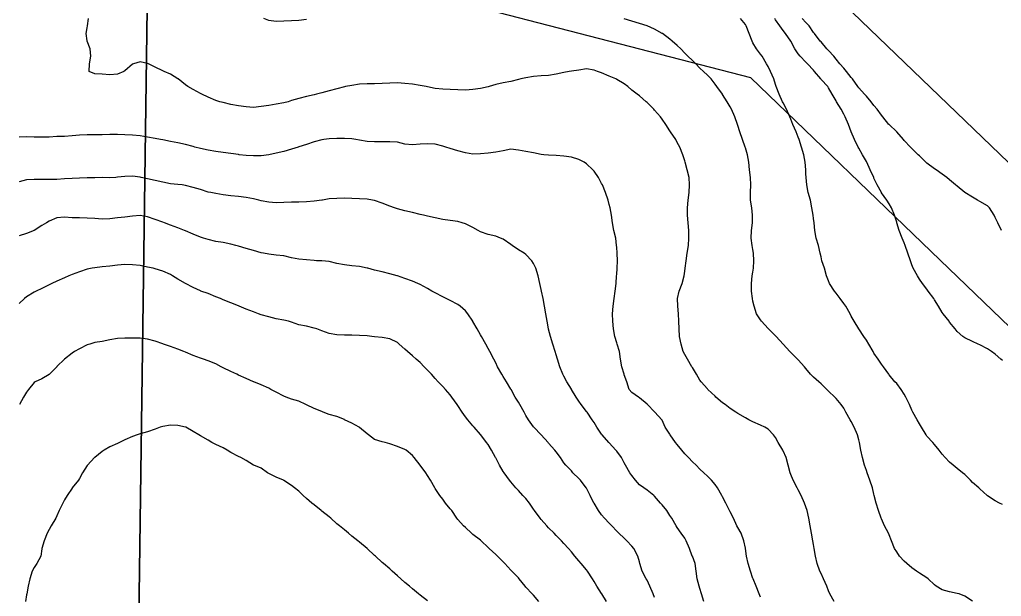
# Model space of a CAD drawing. Extents: x -280806 to 176394, y -263086 to 194114.
# Drawn here: x -106270 to 23831, y 41387 to 117751 of the extents above; entities that cross this region are included whole.
import ezdxf

# ---------------------------------------------------------------- set-up
doc = ezdxf.new("R2010")
doc.units = 0

msp = doc.modelspace()

# ---------------------------------------------------------------- linework, layer by layer
at = {"layer": 'CONTOURS'}
for points in [[(1669.9992, 40711.5569, 472440), (1112.8248, 41714.1965, 472440), (933.3281, 42119.489, 472440), (687.9641, 42716.8361, 472440), (272.8874, 43719.4757, 472440), (-69.3115, 44410.4573, 472440), (-206.5325, 44722.0848, 472440), (-564.8554, 45724.7244, 472440), (-796.6862, 46727.364, 472440), (-979.7186, 47730.0036, 472440), (-1071.9511, 48254.1682, 472440), (-1146.9929, 48732.6127, 472440), (-1327.404, 49735.2523, 472440), (-1523.8476, 50737.8919, 472440), (-1680.1186, 51740.501, 472440), (-1910.6998, 52743.1406, 472440), (-2074.5602, 53242.1897, 472440), (-2250.948, 53745.7802, 472440), (-2695.7122, 54748.4198, 472440), (-3077.1998, 55507.3109, 472440), (-3209.4221, 55751.029, 472440), (-3749.0095, 56753.6686, 472440), (-4079.8394, 57537.4618, 472440), (-4167.2866, 57756.3082, 472440), (-4418.7466, 58758.9478, 472440), (-4703.4907, 59761.5569, 472440), (-5082.479, 60673.0308, 472440), (-5127.7114, 60764.1965, 472440), (-5740.3594, 61766.8361, 472440), (-6085.0882, 62421.3026, 472440), (-6380.5003, 62769.4757, 472440), (-7087.7278, 63515.1384, 472440), (-7502.1948, 63772.0848, 472440), (-8090.3674, 64049.6662, 472440), (-9093.007, 64502.7514, 472440), (-9625.4621, 64774.7244, 472440), (-10095.6161, 65003.7511, 472440), (-11098.2557, 65600.7934, 472440), (-11377.5439, 65777.364, 472440), (-12100.8953, 66271.079, 472440), (-12784.135, 66780.0036, 472440), (-13103.5349, 67026.221, 472440), (-14001.2014, 67782.6127, 472440), (-14106.144, 67879.3258, 472440), (-15053.9806, 68785.2523, 472440), (-15108.7836, 68846.3038, 472440), (-15959.4499, 69787.8919, 472440), (-16111.4232, 70004.7571, 472440), (-16590.203, 70790.501, 472440), (-17114.0628, 71681.34, 472440), (-17175.48, 71793.1406, 472440), (-17745.2426, 72795.7802, 472440), (-18116.6719, 73406.7214, 472440), (-18318.4495, 73798.4198, 472440), (-18624.4382, 74801.029, 472440), (-18809.4214, 75803.6686, 472440), (-18888.517, 76806.3082, 472440), (-18910.5235, 77808.9478, 472440), (-18943.381, 78811.5569, 472440), (-19054.1453, 79814.1965, 472440), (-19070.4521, 80816.8361, 472440), (-18850.9656, 81819.4757, 472440), (-18470.819, 82822.0848, 472440), (-18196.1028, 83824.7244, 472440), (-18116.6719, 84455.6299, 472440), (-18077.0479, 84827.364, 472440), (-17941.6862, 85830.0036, 472440), (-17787.3965, 86832.6127, 472440), (-17647.859, 87835.2523, 472440), (-17565.7154, 88837.8919, 472440), (-17591.3491, 89840.501, 472440), (-17676.9979, 90843.1406, 472440), (-17756.4288, 91845.7802, 472440), (-17772.5222, 92848.4198, 472440), (-17690.3482, 93851.029, 472440), (-17555.9923, 94853.6686, 472440), (-17487.0161, 95856.3082, 472440), (-17558.0954, 96858.9478, 472440), (-17802.9718, 97861.5569, 472440), (-18063.8501, 98864.1965, 472440), (-18116.6719, 99039.0907, 472440), (-18369.3206, 99866.8361, 472440), (-18778.2708, 100869.4757, 472440), (-19119.3115, 101477.5822, 472440), (-19324.4419, 101872.0848, 472440), (-20005.0603, 102874.7244, 472440), (-20121.9511, 103044.8028, 472440), (-20633.9846, 103877.364, 472440), (-21124.5602, 104577.6725, 472440), (-21344.9611, 104880.0036, 472440), (-22127.1998, 105779.5598, 472440), (-22221.505, 105882.6127, 472440), (-23129.8394, 106791.0691, 472440), (-23236.1537, 106885.2523, 472440), (-24132.479, 107659.5662, 472440), (-24418.7472, 107887.8919, 472440), (-25135.0882, 108426.7478, 472440), (-25691.9578, 108890.501, 472440), (-26137.7278, 109252.8168, 472440), (-27140.3674, 109839.953, 472440), (-27241.5305, 109893.1406, 472440), (-28143.007, 110285.083, 472440), (-29145.6161, 110703.3905, 472440), (-29675.1756, 110895.7802, 472440), (-30148.2557, 111075.1855, 472440), (-31150.8953, 111222.282, 472440), (-32153.5349, 111066.8645, 472440), (-33156.144, 110938.1779, 472440), (-33447.4109, 110895.7802, 472440), (-34158.7836, 110762.3998, 472440), (-35161.4232, 110542.8523, 472440), (-36164.0628, 110377.1935, 472440), (-37166.6719, 110314.74, 472440), (-38169.3115, 110229.1217, 472440), (-39171.9511, 110058.8604, 472440), (-39847.6318, 109893.1406, 472440), (-40174.5602, 109816.9711, 472440), (-41177.1998, 109556.8548, 472440), (-42179.8394, 109381.5034, 472440), (-43182.479, 109142.784, 472440), (-44047.5014, 108890.501, 472440), (-44185.0882, 108853.986, 472440), (-45187.7278, 108618.3451, 472440), (-46190.3674, 108522.0588, 472440), (-47193.007, 108410.7458, 472440), (-48195.6161, 108456.3744, 472440), (-49198.2557, 108514.7436, 472440), (-50200.8953, 108560.2198, 472440), (-51203.5349, 108652.6961, 472440), (-52206.144, 108854.5042, 472440), (-52384.7873, 108890.501, 472440), (-53208.7836, 109050.0638, 472440), (-54211.4232, 109193.6246, 472440), (-55214.0628, 109299.0245, 472440), (-56216.6719, 109392.0494, 472440), (-57219.3115, 109361.9047, 472440), (-58221.9511, 109299.4207, 472440), (-59224.5602, 109265.405, 472440), (-60227.1998, 109257.0535, 472440), (-61229.8394, 109198.7148, 472440), (-62232.479, 109053.2642, 472440), (-63073.8185, 108890.501, 472440), (-63235.0882, 108857.3693, 472440), (-64237.7278, 108594.5402, 472440), (-65240.3674, 108305.4374, 472440), (-66243.007, 108042.3036, 472440), (-66932.5255, 107887.8919, 472440), (-67245.6161, 107814.0694, 472440), (-68248.2557, 107574.2527, 472440), (-69250.8953, 107316.0262, 472440), (-70253.5349, 107027.3806, 472440), (-70698.421, 106885.2523, 472440), (-71256.144, 106718.1305, 472440), (-72258.7836, 106558.5982, 472440), (-73261.4232, 106399.6145, 472440), (-74264.0628, 106240.9356, 472440), (-75266.6719, 106130.3237, 472440), (-76269.3115, 106209.1145, 472440), (-77271.9511, 106327.133, 472440), (-78274.5602, 106524.8568, 472440), (-79277.1998, 106762.3265, 472440), (-79749.7618, 106885.2523, 472440), (-80279.8394, 107036.677, 472440), (-81282.479, 107476.7777, 472440), (-82144.6058, 107887.8919, 472440), (-82285.0882, 107958.2702, 472440), (-83287.7278, 108501.8201, 472440), (-83960.0251, 108890.501, 472440), (-84290.3674, 109112.0906, 472440), (-85283.2838, 109893.1406, 472440), (-85293.007, 109903.0771, 472440), (-86295.6161, 110512.7076, 472440), (-87122.3556, 110895.7802, 472440), (-87298.2557, 110970.6086, 472440), (-88300.8953, 111465.5429, 472440), (-89198.8666, 111898.4198, 472440), (-89303.5349, 111953.04, 472440), (-90306.144, 112163.6263, 472440), (-91172.3551, 111898.4198, 472440), (-91308.7836, 111854.5896, 472440), (-92311.4232, 110994.2611, 472440), (-92468.5171, 110895.7802, 472440), (-93314.0628, 110513.4696, 472440), (-94316.6719, 110451.5952, 472440), (-95319.3115, 110547.973, 472440), (-96321.9511, 110578.1786, 472440), (-97068.3758, 110895.7802, 472440), (-96999.9787, 111898.4198, 472440), (-96846.2681, 112901.029, 472440), (-96901.0711, 113903.6686, 472440), (-97312.8864, 114906.3082, 472440), (-97324.5602, 114965.2565, 472440), (-97461.1411, 115908.9478, 472440), (-97324.5602, 116675.977, 472440), (-97268.8428, 116911.5569, 472440), (-97150.3061, 117914.1965, 472440)], [(-68248.2557, 117752.1953, 469392), (-69250.8953, 117652.2209, 469392), (-70253.5349, 117588.0605, 469392), (-71256.144, 117547.6135, 469392), (-72258.7836, 117495.2794, 469392), (-73261.4232, 117624.6974, 469392), (-73909.6109, 117914.1965, 469392)], [(19983.3281, 40764.013, 469392), (18980.6885, 41425.5204, 469392), (18217.6217, 41714.1965, 469392), (17978.0489, 41784.1786, 469392), (16975.4398, 42005.1281, 469392), (15972.8002, 42251.0102, 469392), (15199.5835, 42716.8361, 469392), (14970.1606, 42905.0196, 469392), (14108.5824, 43719.4757, 469392), (13967.521, 43841.9138, 469392), (12964.9118, 44472.4231, 469392), (12565.9286, 44722.0848, 469392), (11962.2722, 45151.9138, 469392), (11303.569, 45724.7244, 469392), (10959.6326, 46050.9823, 469392), (10351.2823, 46727.364, 469392), (9956.993, 47262.7757, 469392), (9687.0012, 47730.0036, 469392), (9266.5601, 48732.6127, 469392), (8954.3839, 49517.7166, 469392), (8867.394, 49735.2523, 469392), (8326.1302, 50737.8919, 469392), (7951.7443, 51641.9897, 469392), (7910.5049, 51740.501, 469392), (7548.6463, 52743.1406, 469392), (7252.9294, 53745.7802, 469392), (6995.983, 54748.4198, 469392), (6949.1047, 54929.3491, 469392), (6754.1851, 55751.029, 469392), (6414.6379, 56753.6686, 469392), (6046.5614, 57756.3082, 469392), (5946.4651, 58045.2586, 469392), (5712.653, 58758.9478, 469392), (5446.2578, 59761.5569, 469392), (5218.8161, 60764.1965, 469392), (5032.6747, 61766.8361, 469392), (4943.856, 62126.683, 469392), (4758.4766, 62769.4757, 469392), (4332.5491, 63772.0848, 469392), (3941.2164, 64546.9474, 469392), (3773.6678, 64774.7244, 469392), (3203.5394, 65777.364, 469392), (2938.5768, 66294.701, 469392), (2607.1068, 66780.0036, 469392), (1935.9372, 67595.8008, 469392), (1751.5332, 67782.6127, 469392), (933.3281, 68536.6574, 469392), (707.6542, 68785.2523, 469392), (-69.3115, 69517.1076, 469392), (-379.2626, 69787.8919, 469392), (-1071.9511, 70407.977, 469392), (-1457.5841, 70790.501, 469392), (-2074.5602, 71570.2404, 469392), (-2275.8502, 71793.1406, 469392), (-3077.1998, 72703.3039, 469392), (-3170.1638, 72795.7802, 469392), (-4079.8394, 73681.3462, 469392), (-4181.9474, 73798.4198, 469392), (-5082.479, 74797.3409, 469392), (-5085.527, 74801.029, 469392), (-6024.7682, 75803.6686, 469392), (-6085.0882, 75861.8854, 469392), (-7031.1569, 76806.3082, 469392), (-7087.7278, 76867.3291, 469392), (-7937.4797, 77808.9478, 469392), (-8090.3674, 78022.5211, 469392), (-8609.3503, 78811.5569, 469392), (-8945.3314, 79814.1965, 469392), (-9093.007, 80488.1702, 469392), (-9155.6738, 80816.8361, 469392), (-9269.73, 81819.4757, 469392), (-9273.5705, 82822.0848, 469392), (-9172.5293, 83824.7244, 469392), (-9093.007, 84302.6203, 469392), (-9013.5151, 84827.364, 469392), (-8956.1518, 85830.0036, 469392), (-9019.8854, 86832.6127, 469392), (-9093.007, 87321.9082, 469392), (-9188.6532, 87835.2523, 469392), (-9341.7542, 88837.8919, 469392), (-9262.11, 89840.501, 469392), (-9154.729, 90843.1406, 469392), (-9153.8146, 91845.7802, 469392), (-9256.0445, 92848.4198, 469392), (-9409.8161, 93851.029, 469392), (-9395.2466, 94853.6686, 469392), (-9367.8146, 95856.3082, 469392), (-9416.5217, 96858.9478, 469392), (-9542.6174, 97861.5569, 469392), (-9643.2624, 98864.1965, 469392), (-9830.0743, 99866.8361, 469392), (-10095.6161, 100757.5836, 469392), (-10127.5286, 100869.4757, 469392), (-10464.4546, 101872.0848, 469392), (-10841.736, 102874.7244, 469392), (-11098.2557, 103738.5886, 469392), (-11136.4776, 103877.364, 469392), (-11499.0372, 104880.0036, 469392), (-11948.9525, 105882.6127, 469392), (-12100.8953, 106187.9004, 469392), (-12521.1535, 106885.2523, 469392), (-13103.5349, 107837.0513, 469392), (-13137.1848, 107887.8919, 469392), (-13886.8099, 108890.501, 469392), (-14106.144, 109212.9794, 469392), (-14640.6413, 109893.1406, 469392), (-15108.7836, 110383.9601, 469392), (-15648.9502, 110895.7802, 469392), (-16111.4232, 111344.903, 469392), (-16674.7546, 111898.4198, 469392), (-17114.0628, 112324.4083, 469392), (-17714.4883, 112901.029, 469392), (-18116.6719, 113313.0881, 469392), (-18666.4092, 113903.6686, 469392), (-19119.3115, 114326.3652, 469392), (-19797.522, 114906.3082, 469392), (-20121.9511, 115172.0938, 469392), (-21096.2443, 115908.9478, 469392), (-21124.5602, 115930.2533, 469392), (-22127.1998, 116505.6852, 469392), (-23089.6668, 116911.5569, 469392), (-23129.8394, 116927.7113, 469392), (-24132.479, 117252.9329, 469392), (-25135.0882, 117543.5597, 469392), (-26137.7278, 117864.3617, 469392)], [(23993.856, 53539.5221, 466344), (23569.5134, 53745.7802, 466344), (22991.2164, 54046.6788, 466344), (21988.5768, 54714.4042, 466344), (21943.9846, 54748.4198, 466344), (20985.9372, 55632.157, 466344), (20852.6786, 55751.029, 466344), (19983.3281, 56481.2383, 466344), (19724.7967, 56753.6686, 466344), (18980.6885, 57502.044, 466344), (18660.5266, 57756.3082, 466344), (17978.0489, 58314.5798, 466344), (17426.6657, 58758.9478, 466344), (16975.4398, 59145.7999, 466344), (16385.8346, 59761.5569, 466344), (15972.8002, 60225.2796, 466344), (15601.6452, 60764.1965, 466344), (14970.1606, 61474.411, 466344), (14735.7389, 61766.8361, 466344), (13967.521, 62617.7462, 466344), (13866.815, 62769.4757, 466344), (13238.6832, 63772.0848, 466344), (12964.9118, 64249.2492, 466344), (12670.9018, 64774.7244, 466344), (12098.0911, 65777.364, 466344), (11962.2722, 66042.0523, 466344), (11637.1726, 66780.0036, 466344), (11172.383, 67782.6127, 466344), (10959.6326, 68146.0258, 466344), (10571.165, 68785.2523, 466344), (9956.993, 69579.5002, 466344), (9710.0136, 69787.8919, 466344), (8954.3839, 70714.1182, 466344), (8902.9337, 70790.501, 466344), (8215.183, 71793.1406, 466344), (7951.7443, 72133.7242, 466344), (7485.4308, 72795.7802, 466344), (6949.1047, 73599.3854, 466344), (6831.6958, 73798.4198, 466344), (6272.022, 74801.029, 466344), (5946.4651, 75317.2382, 466344), (5617.3726, 75803.6686, 466344), (4943.856, 76798.3529, 466344), (4938.0953, 76806.3082, 466344), (4316.4252, 77808.9478, 466344), (3941.2164, 78499.4722, 466344), (3778.5751, 78811.5569, 466344), (3200.4914, 79814.1965, 466344), (2938.5768, 80184.4066, 466344), (2466.4416, 80816.8361, 466344), (1935.9372, 81517.4189, 466344), (1706.819, 81819.4757, 466344), (1065.0626, 82822.0848, 466344), (933.3281, 83163.0036, 466344), (660.9893, 83824.7244, 466344), (379.9942, 84827.364, 466344), (35.5397, 85830.0036, 466344), (-69.3115, 86354.5644, 466344), (-170.1089, 86832.6127, 466344), (-385.2367, 87835.2523, 466344), (-701.4362, 88837.8919, 466344), (-898.4894, 89840.501, 466344), (-971.8243, 90843.1406, 466344), (-1071.9511, 91422.7483, 466344), (-1119.9266, 91845.7802, 466344), (-1289.0602, 92848.4198, 466344), (-1481.0537, 93851.029, 466344), (-1759.8542, 94853.6686, 466344), (-1943.923, 95856.3082, 466344), (-2047.2197, 96858.9478, 466344), (-2074.5602, 97344.2198, 466344), (-2102.9981, 97861.5569, 466344), (-2185.6294, 98864.1965, 466344), (-2367.2902, 99866.8361, 466344), (-2649.413, 100869.4757, 466344), (-2968.2338, 101872.0848, 466344), (-3077.1998, 102198.4037, 466344), (-3343.2598, 102874.7244, 466344), (-3805.8547, 103877.364, 466344), (-4079.8394, 104556.0317, 466344), (-4197.3094, 104880.0036, 466344), (-4640.4886, 105882.6127, 466344), (-5082.479, 106735.1688, 466344), (-5151.882, 106885.2523, 466344), (-5624.2915, 107887.8919, 466344), (-6002.274, 108890.501, 466344), (-6085.0882, 109159.6394, 466344), (-6306.2206, 109893.1406, 466344), (-6754.2461, 110895.7802, 466344), (-7087.7278, 111527.1125, 466344), (-7297.7045, 111898.4198, 466344), (-7883.0424, 112901.029, 466344), (-8090.3674, 113186.5351, 466344), (-8622.8834, 113903.6686, 466344), (-9093.007, 114698.6479, 466344), (-9209.8978, 114906.3082, 466344), (-9607.8142, 115908.9478, 466344), (-9992.2279, 116911.5569, 466344), (-10095.6161, 117097.6678, 466344), (-10717.8043, 117914.1965, 466344)], [(23993.856, 72615.3082, 463296), (23751.9972, 72795.7802, 463296), (22991.2164, 73435.5859, 463296), (22509.5105, 73798.4198, 463296), (21988.5768, 74166.161, 463296), (20985.9372, 74703.9502, 463296), (20753.1614, 74801.029, 463296), (19983.3281, 75122.2882, 463296), (18980.6885, 75613.199, 463296), (18724.4431, 75803.6686, 463296), (17978.0489, 76461.3355, 463296), (17700.2542, 76806.3082, 463296), (16975.4398, 77715.0084, 463296), (16902.2573, 77808.9478, 463296), (16097.2805, 78811.5569, 463296), (15972.8002, 78991.1755, 463296), (15491.6124, 79814.1965, 463296), (14970.1606, 80634.3523, 463296), (14860.7374, 80816.8361, 463296), (14137.386, 81819.4757, 463296), (13967.521, 82054.507, 463296), (13362.5234, 82822.0848, 463296), (12964.9118, 83384.9285, 463296), (12695.2553, 83824.7244, 463296), (12148.8403, 84827.364, 463296), (11962.2722, 85301.9071, 463296), (11780.0933, 85830.0036, 463296), (11452.2504, 86832.6127, 463296), (11098.6519, 87835.2523, 463296), (10959.6326, 88188.1193, 463296), (10699.0286, 88837.8919, 463296), (10277.033, 89840.501, 463296), (9986.2538, 90843.1406, 463296), (9956.993, 90927.2654, 463296), (9662.7391, 91845.7802, 463296), (9258.6962, 92848.4198, 463296), (8954.3839, 93373.4683, 463296), (8667.0185, 93851.029, 463296), (7951.7443, 94833.247, 463296), (7938.0588, 94853.6686, 463296), (7392.8021, 95856.3082, 463296), (6949.1047, 96781.1628, 463296), (6908.8102, 96858.9478, 463296), (6434.2366, 97861.5569, 463296), (6021.8117, 98864.1965, 463296), (5946.4651, 98984.9278, 463296), (5439.8266, 99866.8361, 463296), (4943.856, 100715.0945, 463296), (4870.9174, 100869.4757, 463296), (4372.4474, 101872.0848, 463296), (3943.8377, 102874.7244, 463296), (3941.2164, 102882.0396, 463296), (3558.0218, 103877.364, 463296), (3119.9938, 104880.0036, 463296), (2938.5768, 105215.1312, 463296), (2588.575, 105882.6127, 463296), (1993.0567, 106885.2523, 463296), (1935.9372, 106983.1846, 463296), (1423.9951, 107887.8919, 463296), (933.3281, 108704.695, 463296), (825.8251, 108890.501, 463296), (-69.3115, 109837.2098, 463296), (-110.1852, 109893.1406, 463296), (-930.8592, 110895.7802, 463296), (-1071.9511, 111054.2458, 463296), (-1853.7326, 111898.4198, 463296), (-2074.5602, 112119.7961, 463296), (-2844.4241, 112901.029, 463296), (-3077.1998, 113211.102, 463296), (-3526.4141, 113903.6686, 463296), (-4068.257, 114906.3082, 463296), (-4079.8394, 114922.554, 463296), (-4765.9442, 115908.9478, 463296), (-5082.479, 116298.4517, 463296), (-5533.583, 116911.5569, 463296), (-6085.0882, 117727.1102, 463296), (-6197.4374, 117914.1965, 463296)], [(23835.3905, 89840.501, 460248), (23376.0569, 90843.1406, 460248), (22991.2164, 91540.9193, 460248), (22870.3632, 91845.7802, 460248), (22241.4998, 92848.4198, 460248), (21988.5768, 93080.586, 460248), (20985.9372, 93693.0816, 460248), (20671.5665, 93851.029, 460248), (19983.3281, 94226.573, 460248), (19003.457, 94853.6686, 460248), (18980.6885, 94867.4455, 460248), (17978.0489, 95680.7129, 460248), (17770.8458, 95856.3082, 460248), (16975.4398, 96527.3254, 460248), (16589.441, 96858.9478, 460248), (15972.8002, 97307.4, 460248), (15201.6257, 97861.5569, 460248), (14970.1606, 98009.202, 460248), (13967.521, 98745.7817, 460248), (13840.9985, 98864.1965, 460248), (12964.9118, 99717.0269, 460248), (12819.6746, 99866.8361, 460248), (11962.2722, 100710.553, 460248), (11797.1621, 100869.4757, 460248), (10959.6326, 101754.6758, 460248), (10865.2056, 101872.0848, 460248), (9996.5256, 102874.7244, 460248), (9956.993, 102911.6357, 460248), (8954.3839, 103847.3107, 460248), (8925.8546, 103877.364, 460248), (8117.1288, 104880.0036, 460248), (7951.7443, 105099.0024, 460248), (7375.0932, 105882.6127, 460248), (6949.1047, 106390.501, 460248), (6581.9426, 106885.2523, 460248), (5946.4651, 107604.5498, 460248), (5713.2017, 107887.8919, 460248), (4943.856, 108719.4168, 460248), (4811.2375, 108890.501, 460248), (4110.0146, 109893.1406, 460248), (3941.2164, 110097.57, 460248), (3328.5684, 110895.7802, 460248), (2938.5768, 111339.2033, 460248), (2438.2171, 111898.4198, 460248), (1935.9372, 112498.4491, 460248), (1607.7895, 112901.029, 460248), (933.3281, 113662.0841, 460248), (715.518, 113903.6686, 460248), (-69.3115, 114796.9459, 460248), (-161.4221, 114906.3082, 460248), (-948.5681, 115908.9478, 460248), (-1071.9511, 116062.567, 460248), (-1658.5082, 116911.5569, 460248), (-2074.5602, 117388.6603, 460248), (-2573.8531, 117914.1965, 460248)], [(-8090.3674, 41276.4427, 475488), (-8284.0373, 41714.1965, 475488), (-8673.3583, 42716.8361, 475488), (-9080.2968, 43719.4757, 475488), (-9093.007, 43747.9135, 475488), (-9404.5735, 44722.0848, 475488), (-9711.3242, 45724.7244, 475488), (-9925.9034, 46727.364, 475488), (-10092.1718, 47730.0036, 475488), (-10095.6161, 47749.7851, 475488), (-10279.0447, 48732.6127, 475488), (-10638.0077, 49735.2523, 475488), (-11098.2557, 50521.6973, 475488), (-11210.6964, 50737.8919, 475488), (-11685.7272, 51740.501, 475488), (-12100.8953, 52576.8722, 475488), (-12179.7775, 52743.1406, 475488), (-12686.477, 53745.7802, 475488), (-13103.5349, 54567.3991, 475488), (-13198.3582, 54748.4198, 475488), (-13800.4296, 55751.029, 475488), (-14106.144, 56197.561, 475488), (-14566.6054, 56753.6686, 475488), (-15108.7836, 57302.6134, 475488), (-15600.8832, 57756.3082, 475488), (-16111.4232, 58232.802, 475488), (-16624.6759, 58758.9478, 475488), (-17114.0628, 59214.8371, 475488), (-17639.2942, 59761.5569, 475488), (-18116.6719, 60253.4126, 475488), (-18530.5903, 60764.1965, 475488), (-19119.3115, 61482.3662, 475488), (-19339.6514, 61766.8361, 475488), (-20067.0871, 62769.4757, 475488), (-20121.9511, 62856.0389, 475488), (-20730.3624, 63772.0848, 475488), (-21124.5602, 64717.6354, 475488), (-21157.3567, 64774.7244, 475488), (-22074.3475, 65777.364, 475488), (-22127.1998, 65828.0827, 475488), (-23079.9742, 66780.0036, 475488), (-23129.8394, 66823.3462, 475488), (-24132.479, 67657.1266, 475488), (-24277.7772, 67782.6127, 475488), (-25135.0882, 68398.9793, 475488), (-25500.4519, 68785.2523, 475488), (-25819.9433, 69787.8919, 475488), (-26137.7278, 70739.9652, 475488), (-26156.412, 70790.501, 475488), (-26451.9461, 71793.1406, 475488), (-26644.3054, 72795.7802, 475488), (-26796.0653, 73798.4198, 475488), (-27096.5981, 74801.029, 475488), (-27140.3674, 74961.1709, 475488), (-27379.7878, 75803.6686, 475488), (-27574.3416, 76806.3082, 475488), (-27662.6422, 77808.9478, 475488), (-27683.6429, 78811.5569, 475488), (-27594.9766, 79814.1965, 475488), (-27462.0533, 80816.8361, 475488), (-27330.0444, 81819.4757, 475488), (-27228.3326, 82822.0848, 475488), (-27153.6871, 83824.7244, 475488), (-27140.3674, 84000.7769, 475488), (-27069.7452, 84827.364, 475488), (-27060.9974, 85830.0036, 475488), (-27098.945, 86832.6127, 475488), (-27140.3674, 87640.2413, 475488), (-27151.2182, 87835.2523, 475488), (-27265.3963, 88837.8919, 475488), (-27516.4906, 89840.501, 475488), (-27690.318, 90843.1406, 475488), (-27845.065, 91845.7802, 475488), (-28033.4314, 92848.4198, 475488), (-28143.007, 93266.1178, 475488), (-28289.7072, 93851.029, 475488), (-28649.0664, 94853.6686, 475488), (-29042.5937, 95856.3082, 475488), (-29145.6161, 96076.4347, 475488), (-29560.2965, 96858.9478, 475488), (-30148.2557, 97680.2923, 475488), (-30298.705, 97861.5569, 475488), (-31150.8953, 98658.9442, 475488), (-31471.1791, 98864.1965, 475488), (-32153.5349, 99237.6984, 475488), (-33156.144, 99524.2714, 475488), (-34158.7836, 99677.8296, 475488), (-35161.4232, 99748.0555, 475488), (-36164.0628, 99791.3066, 475488), (-36794.8464, 99866.8361, 475488), (-37166.6719, 99910.1482, 475488), (-38169.3115, 100113.8155, 475488), (-39171.9511, 100313.3376, 475488), (-40174.5602, 100476.1313, 475488), (-41177.1998, 100606.159, 475488), (-42179.8394, 100385.88, 475488), (-43182.479, 100198.6109, 475488), (-44185.0882, 100076.6299, 475488), (-45187.7278, 99997.4124, 475488), (-46190.3674, 99948.6139, 475488), (-47193.007, 100110.8285, 475488), (-48195.6161, 100366.1594, 475488), (-49198.2557, 100677.8784, 475488), (-49779.9055, 100869.4757, 475488), (-50200.8953, 100992.5844, 475488), (-51203.5349, 101246.94, 475488), (-52206.144, 101304.4253, 475488), (-53208.7836, 101250.811, 475488), (-54211.4232, 101184.8827, 475488), (-55214.0628, 101242.5204, 475488), (-56216.6719, 101511.5064, 475488), (-57219.3115, 101562.5909, 475488), (-58221.9511, 101560.3963, 475488), (-59224.5602, 101563.1395, 475488), (-60227.1998, 101616.6929, 475488), (-61229.8394, 101793.1111, 475488), (-61709.6556, 101872.0848, 475488), (-62232.479, 101949.8393, 475488), (-63235.0882, 102004.3985, 475488), (-64237.7278, 101998.3025, 475488), (-65240.3674, 101954.7161, 475488), (-65936.7439, 101872.0848, 475488), (-66243.007, 101828.8946, 475488), (-67245.6161, 101558.5066, 475488), (-68248.2557, 101234.6261, 475488), (-69250.8953, 100907.6062, 475488), (-69377.5397, 100869.4757, 475488), (-70253.5349, 100588.1148, 475488), (-71256.144, 100300.0178, 475488), (-72258.7836, 100057.7933, 475488), (-73226.0054, 99866.8361, 475488), (-73261.4232, 99860.2524, 475488), (-74264.0628, 99737.9666, 475488), (-75266.6719, 99707.1209, 475488), (-76269.3115, 99781.7359, 475488), (-77169.8736, 99866.8361, 475488), (-77271.9511, 99876.2239, 475488), (-78274.5602, 100011.1589, 475488), (-79277.1998, 100159.2002, 475488), (-80279.8394, 100304.7422, 475488), (-81282.479, 100450.4976, 475488), (-82285.0882, 100671.2642, 475488), (-83038.5842, 100869.4757, 475488), (-83287.7278, 100940.2807, 475488), (-84290.3674, 101219.2337, 475488), (-85293.007, 101431.283, 475488), (-86295.6161, 101609.8349, 475488), (-87298.2557, 101818.0742, 475488), (-87596.472, 101872.0848, 475488), (-88300.8953, 102010.6469, 475488), (-89303.5349, 102189.4426, 475488), (-90306.144, 102375.8278, 475488), (-91308.7836, 102475.2535, 475488), (-92311.4232, 102511.3723, 475488), (-93314.0628, 102527.8315, 475488), (-94316.6719, 102525.3017, 475488), (-95319.3115, 102496.3152, 475488), (-96321.9511, 102477.7224, 475488), (-97324.5602, 102503.539, 475488), (-98327.1998, 102457.7275, 475488), (-99329.8394, 102348.9139, 475488), (-100332.479, 102272.7444, 475488), (-101335.0882, 102260.4, 475488), (-102337.7278, 102193.6793, 475488), (-103340.3674, 102174.6902, 475488), (-104343.007, 102205.1398, 475488), (-105345.6161, 102224.525, 475488), (-106348.2557, 102190.5703, 475488)], [(-15576.8954, 40711.5569, 478536), (-15889.5898, 41714.1965, 478536), (-16111.4232, 42429.0439, 478536), (-16209.7822, 42716.8361, 478536), (-16478.4938, 43719.4757, 478536), (-16598.8898, 44722.0848, 478536), (-16757.2944, 45724.7244, 478536), (-17114.0628, 46703.4372, 478536), (-17122.8715, 46727.364, 478536), (-17515.4844, 47730.0036, 478536), (-17919.8626, 48732.6127, 478536), (-18116.6719, 49085.1749, 478536), (-18617.5498, 49735.2523, 478536), (-19119.3115, 50497.3438, 478536), (-19265.0669, 50737.8919, 478536), (-19858.1162, 51740.501, 478536), (-20121.9511, 52108.7299, 478536), (-20515.7832, 52743.1406, 478536), (-21124.5602, 53496.4234, 478536), (-21355.7815, 53745.7802, 478536), (-22127.1998, 54633.4493, 478536), (-22242.2314, 54748.4198, 478536), (-23129.8394, 55446.4118, 478536), (-23557.6567, 55751.029, 478536), (-24132.479, 56169.8242, 478536), (-24657.0398, 56753.6686, 478536), (-25135.0882, 57394.541, 478536), (-25385.0851, 57756.3082, 478536), (-25988.2234, 58758.9478, 478536), (-26137.7278, 59053.3541, 478536), (-26508.9742, 59761.5569, 478536), (-27140.3674, 60621.2758, 478536), (-27246.2244, 60764.1965, 478536), (-28143.007, 61695.5434, 478536), (-28198.9987, 61766.8361, 478536), (-29060.9426, 62769.4757, 478536), (-29145.6161, 62866.4021, 478536), (-29784.6902, 63772.0848, 478536), (-30148.2557, 64399.2413, 478536), (-30390.5717, 64774.7244, 478536), (-31077.0118, 65777.364, 478536), (-31150.8953, 65885.2632, 478536), (-31840.9015, 66780.0036, 478536), (-32153.5349, 67240.3735, 478536), (-32532.005, 67782.6127, 478536), (-33144.4092, 68785.2523, 478536), (-33156.144, 68805.3996, 478536), (-33737.9462, 69787.8919, 478536), (-34158.7836, 70561.7791, 478536), (-34278.1128, 70790.501, 478536), (-34685.5085, 71793.1406, 478536), (-35000.4583, 72795.7802, 478536), (-35161.4232, 73364.9942, 478536), (-35293.0968, 73798.4198, 478536), (-35630.9371, 74801.029, 478536), (-35927.9952, 75803.6686, 478536), (-36164.0628, 76764.2762, 478536), (-36174.2126, 76806.3082, 478536), (-36358.6776, 77808.9478, 478536), (-36541.8319, 78811.5569, 478536), (-36698.1943, 79814.1965, 478536), (-36901.2521, 80816.8361, 478536), (-37130.0045, 81819.4757, 478536), (-37166.6719, 81997.0522, 478536), (-37344.7361, 82822.0848, 478536), (-37555.871, 83824.7244, 478536), (-37853.2644, 84827.364, 478536), (-38169.3115, 85463.695, 478536), (-38392.3337, 85830.0036, 478536), (-39171.9511, 86638.1808, 478536), (-39418.3819, 86832.6127, 478536), (-40174.5602, 87254.5474, 478536), (-40994.777, 87835.2523, 478536), (-41177.1998, 87978.234, 478536), (-42179.8394, 88685.0347, 478536), (-42540.4483, 88837.8919, 478536), (-43182.479, 89069.357, 478536), (-44185.0882, 89283.601, 478536), (-45187.7278, 89666.6431, 478536), (-45507.7982, 89840.501, 478536), (-46190.3674, 90234.4246, 478536), (-47193.007, 90715.2161, 478536), (-47603.5421, 90843.1406, 478536), (-48195.6161, 91010.4758, 478536), (-49198.2557, 91160.7118, 478536), (-50200.8953, 91288.2096, 478536), (-51203.5349, 91518.7908, 478536), (-52206.144, 91721.9095, 478536), (-52733.0518, 91845.7802, 478536), (-53208.7836, 91960.7203, 478536), (-54211.4232, 92213.9786, 478536), (-55214.0628, 92447.8212, 478536), (-56216.6719, 92719.7028, 478536), (-56606.755, 92848.4198, 478536), (-57219.3115, 93049.344, 478536), (-58221.9511, 93435.9828, 478536), (-59224.5602, 93789.7032, 478536), (-59494.0339, 93851.029, 478536), (-60227.1998, 93998.4912, 478536), (-61229.8394, 94038.3895, 478536), (-62232.479, 94087.249, 478536), (-63235.0882, 94105.7503, 478536), (-64237.7278, 94087.127, 478536), (-65240.3674, 94028.6359, 478536), (-66143.7946, 93851.029, 478536), (-66243.007, 93831.979, 478536), (-67245.6161, 93715.9111, 478536), (-68248.2557, 93645.1061, 478536), (-69250.8953, 93603.4094, 478536), (-70253.5349, 93581.0066, 478536), (-71256.144, 93532.2691, 478536), (-72258.7836, 93507.1841, 478536), (-73261.4232, 93586.0358, 478536), (-74264.0628, 93773.0916, 478536), (-74556.7622, 93851.029, 478536), (-75266.6719, 94029.1236, 478536), (-76269.3115, 94206.2734, 478536), (-77271.9511, 94339.7758, 478536), (-78274.5602, 94435.7268, 478536), (-79277.1998, 94540.7609, 478536), (-80279.8394, 94720.471, 478536), (-80940.6154, 94853.6686, 478536), (-81282.479, 94927.8569, 478536), (-82285.0882, 95242.7153, 478536), (-83287.7278, 95545.5646, 478536), (-84290.3674, 95777.0297, 478536), (-84752.7794, 95856.3082, 478536), (-85293.007, 95937.1106, 478536), (-86295.6161, 96017.6998, 478536), (-87298.2557, 96217.1914, 478536), (-88300.8953, 96432.3497, 478536), (-89303.5349, 96652.5067, 478536), (-90182.5476, 96858.9478, 478536), (-90306.144, 96894.2436, 478536), (-91308.7836, 97016.9256, 478536), (-92311.4232, 96978.0026, 478536), (-93314.0628, 96875.8642, 478536), (-93541.4131, 96858.9478, 478536), (-94316.6719, 96806.9794, 478536), (-95319.3115, 96829.2298, 478536), (-96321.9511, 96823.2862, 478536), (-97324.5602, 96787.655, 478536), (-98327.1998, 96752.1763, 478536), (-99329.8394, 96717.7339, 478536), (-100332.479, 96667.8382, 478536), (-101335.0882, 96578.2574, 478536), (-102337.7278, 96570.8203, 478536), (-103340.3674, 96594.7776, 478536), (-104343.007, 96594.5642, 478536), (-105345.6161, 96525.0394, 478536), (-106348.2557, 96290.7396, 478536)], [(-22127.1998, 41225.663, 481584), (-22314.7433, 41714.1965, 481584), (-22738.019, 42716.8361, 481584), (-23129.8394, 43522.6054, 481584), (-23234.7821, 43719.4757, 481584), (-23759.8001, 44722.0848, 481584), (-24061.3082, 45724.7244, 481584), (-24132.479, 45947.7466, 481584), (-24366.0473, 46727.364, 481584), (-24879.1781, 47730.0036, 481584), (-25135.0882, 48036.48, 481584), (-25810.9822, 48732.6127, 481584), (-26137.7278, 49080.3895, 481584), (-26848.6738, 49735.2523, 481584), (-27140.3674, 50038.6198, 481584), (-27787.6102, 50737.8919, 481584), (-28143.007, 51096.4586, 481584), (-28741.0855, 51740.501, 481584), (-29145.6161, 52188.4961, 481584), (-29537.4365, 52743.1406, 481584), (-30148.2557, 53730.1745, 481584), (-30157.674, 53745.7802, 481584), (-30654.4675, 54748.4198, 481584), (-31150.8953, 55715.7636, 481584), (-31173.4505, 55751.029, 481584), (-31964.1931, 56753.6686, 481584), (-32153.5349, 56986.5358, 481584), (-32958.8774, 57756.3082, 481584), (-33156.144, 58000.9711, 481584), (-33891.8702, 58758.9478, 481584), (-34158.7836, 59066.9177, 481584), (-34596.3545, 59761.5569, 481584), (-35161.4232, 60516.7598, 481584), (-35355.7637, 60764.1965, 481584), (-36164.0628, 61667.7151, 481584), (-36245.7492, 61766.8361, 481584), (-37145.0616, 62769.4757, 481584), (-37166.6719, 62791.9394, 481584), (-38111.6738, 63772.0848, 481584), (-38169.3115, 63834.9041, 481584), (-38847.2782, 64774.7244, 481584), (-39171.9511, 65352.7471, 481584), (-39415.8216, 65777.364, 481584), (-39992.4727, 66780.0036, 481584), (-40174.5602, 67081.847, 481584), (-40592.0143, 67782.6127, 481584), (-41145.9274, 68785.2523, 481584), (-41177.1998, 68840.9698, 481584), (-41751.8393, 69787.8919, 481584), (-42179.8394, 70507.9514, 481584), (-42360.281, 70790.501, 481584), (-42937.2065, 71793.1406, 481584), (-43182.479, 72287.6482, 481584), (-43440.8275, 72795.7802, 481584), (-43968.3144, 73798.4198, 481584), (-44185.0882, 74217.7027, 481584), (-44485.7429, 74801.029, 481584), (-45055.1093, 75803.6686, 481584), (-45187.7278, 76023.7037, 481584), (-45650.4142, 76806.3082, 481584), (-46190.3674, 77771.9146, 481584), (-46214.0198, 77808.9478, 481584), (-46883.9702, 78811.5569, 481584), (-47193.007, 79191.0938, 481584), (-47867.9256, 79814.1965, 481584), (-48195.6161, 80049.6545, 481584), (-49198.2557, 80544.7411, 481584), (-49734.0636, 80816.8361, 481584), (-50200.8953, 81056.287, 481584), (-51203.5349, 81570.5455, 481584), (-51650.585, 81819.4757, 481584), (-52206.144, 82138.7232, 481584), (-53208.7836, 82698.3055, 481584), (-53485.9078, 82822.0848, 481584), (-54211.4232, 83116.7654, 481584), (-55214.0628, 83473.1681, 481584), (-56216.6719, 83817.013, 481584), (-56243.9515, 83824.7244, 481584), (-57219.3115, 84111.0535, 481584), (-58221.9511, 84362.7574, 481584), (-59224.5602, 84590.7478, 481584), (-60116.9842, 84827.364, 481584), (-60227.1998, 84857.7526, 481584), (-61229.8394, 85055.6897, 481584), (-62232.479, 85157.4319, 481584), (-63235.0882, 85282.3999, 481584), (-64237.7278, 85479.8494, 481584), (-65240.3674, 85714.2101, 481584), (-66243.007, 85792.4522, 481584), (-66914.3594, 85830.0036, 481584), (-67245.6161, 85852.1016, 481584), (-68248.2557, 85933.6051, 481584), (-69250.8953, 86044.5828, 481584), (-70253.5349, 86215.9414, 481584), (-71256.144, 86457.0077, 481584), (-72258.7836, 86582.0366, 481584), (-73261.4232, 86700.6953, 481584), (-73946.4612, 86832.6127, 481584), (-74264.0628, 86895.371, 481584), (-75266.6719, 87185.1749, 481584), (-76269.3115, 87441.024, 481584), (-77271.9511, 87743.1722, 481584), (-77606.5301, 87835.2523, 481584), (-78274.5602, 88022.4605, 481584), (-79277.1998, 88232.3153, 481584), (-80279.8394, 88385.1115, 481584), (-81282.479, 88638.2479, 481584), (-81910.8852, 88837.8919, 481584), (-82285.0882, 88958.928, 481584), (-83287.7278, 89344.1952, 481584), (-84290.3674, 89774.2985, 481584), (-84435.7265, 89840.501, 481584), (-85293.007, 90198.8849, 481584), (-86295.6161, 90538.9807, 481584), (-87081.1162, 90843.1406, 481584), (-87298.2557, 90919.8893, 481584), (-88300.8953, 91302.5047, 481584), (-89303.5349, 91635.6206, 481584), (-90306.144, 91817.7691, 481584), (-91308.7836, 91738.003, 481584), (-92311.4232, 91611.9072, 481584), (-93314.0628, 91488.0974, 481584), (-94316.6719, 91388.4278, 481584), (-95319.3115, 91336.8252, 481584), (-96321.9511, 91442.0117, 481584), (-97324.5602, 91482.2758, 481584), (-98327.1998, 91486.8173, 481584), (-99329.8394, 91499.8627, 481584), (-100332.479, 91596.271, 481584), (-101335.0882, 91491.0845, 481584), (-102337.7278, 91073.539, 481584), (-102728.5118, 90843.1406, 481584), (-103340.3674, 90490.487, 481584), (-104343.007, 89849.3098, 481584), (-104360.6549, 89840.501, 481584), (-105345.6161, 89455.2948, 481584), (-106348.2557, 89105.6892, 481584)], [(-28507.6392, 40711.5569, 484632), (-29107.638, 41714.1965, 484632), (-29145.6161, 41771.4379, 484632), (-29785.6656, 42716.8361, 484632), (-30148.2557, 43359.9946, 484632), (-30359.4211, 43719.4757, 484632), (-31021.5077, 44722.0848, 484632), (-31150.8953, 44881.1294, 484632), (-31853.4593, 45724.7244, 484632), (-32153.5349, 46080.7918, 484632), (-32706.0154, 46727.364, 484632), (-33156.144, 47263.751, 484632), (-33539.3081, 47730.0036, 484632), (-34158.7836, 48406.1414, 484632), (-34473.8249, 48732.6127, 484632), (-35161.4232, 49465.5043, 484632), (-35443.4546, 49735.2523, 484632), (-36164.0628, 50478.2938, 484632), (-36420.5215, 50737.8919, 484632), (-37166.6719, 51584.291, 484632), (-37295.3585, 51740.501, 484632), (-38041.9661, 52743.1406, 484632), (-38169.3115, 52915.5965, 484632), (-38710.7887, 53745.7802, 484632), (-39171.9511, 54364.067, 484632), (-39574.2566, 54748.4198, 484632), (-40174.5602, 55395.876, 484632), (-40509.6269, 55751.029, 484632), (-41177.1998, 56551.6776, 484632), (-41341.3346, 56753.6686, 484632), (-42070.3858, 57756.3082, 484632), (-42179.8394, 57897.522, 484632), (-42693.4274, 58758.9478, 484632), (-43182.479, 59711.2649, 484632), (-43204.1198, 59761.5569, 484632), (-43742.7319, 60764.1965, 484632), (-44185.0882, 61485.9629, 484632), (-44389.8528, 61766.8361, 484632), (-45161.6674, 62769.4757, 484632), (-45187.7278, 62804.4972, 484632), (-46025.3182, 63772.0848, 484632), (-46190.3674, 63955.9097, 484632), (-46889.9748, 64774.7244, 484632), (-47193.007, 65171.9398, 484632), (-47615.2464, 65777.364, 484632), (-48195.6161, 66659.0285, 484632), (-48274.0716, 66780.0036, 484632), (-48988.0351, 67782.6127, 484632), (-49198.2557, 68049.587, 484632), (-49848.7598, 68785.2523, 484632), (-50200.8953, 69183.6259, 484632), (-50792.3597, 69787.8919, 484632), (-51203.5349, 70229.1204, 484632), (-51687.8926, 70790.501, 484632), (-52206.144, 71358.5568, 484632), (-52643.532, 71793.1406, 484632), (-53208.7836, 72334.0387, 484632), (-53724.048, 72795.7802, 484632), (-54211.4232, 73235.3933, 484632), (-54870.2179, 73798.4198, 484632), (-55214.0628, 74119.1914, 484632), (-55960.0303, 74801.029, 484632), (-56216.6719, 75018.2599, 484632), (-57219.3115, 75492.6202, 484632), (-58221.9511, 75678.9444, 484632), (-59224.5602, 75769.8053, 484632), (-59588.7658, 75803.6686, 484632), (-60227.1998, 75882.0936, 484632), (-61229.8394, 75928.027, 484632), (-62232.479, 75949.9726, 484632), (-63235.0882, 75970.7904, 484632), (-64237.7278, 76022.7893, 484632), (-65240.3674, 76188.631, 484632), (-66243.007, 76538.5414, 484632), (-66872.7238, 76806.3082, 484632), (-67245.6161, 76920.4862, 484632), (-68248.2557, 77159.2666, 484632), (-69250.8953, 77342.6952, 484632), (-70253.5349, 77710.6498, 484632), (-70619.2034, 77808.9478, 484632), (-71256.144, 77945.1324, 484632), (-72258.7836, 78143.801, 484632), (-73261.4232, 78378.8933, 484632), (-74264.0628, 78675.9209, 484632), (-74634.4253, 78811.5569, 484632), (-75266.6719, 79053.5376, 484632), (-76269.3115, 79426.247, 484632), (-77164.9663, 79814.1965, 484632), (-77271.9511, 79857.9658, 484632), (-78274.5602, 80268.1656, 484632), (-79277.1998, 80648.4036, 484632), (-79663.7472, 80816.8361, 484632), (-80279.8394, 81059.1216, 484632), (-81282.479, 81475.1736, 484632), (-82240.5569, 81819.4757, 484632), (-82285.0882, 81837.9161, 484632), (-83287.7278, 82288.7153, 484632), (-84278.4497, 82822.0848, 484632), (-84290.3674, 82828.3942, 484632), (-85293.007, 83397.4558, 484632), (-85991.761, 83824.7244, 484632), (-86295.6161, 84000.655, 484632), (-87298.2557, 84463.951, 484632), (-88300.8953, 84763.2341, 484632), (-88581.8599, 84827.364, 484632), (-89303.5349, 84978.24, 484632), (-90306.144, 85209.5222, 484632), (-91308.7836, 85303.614, 484632), (-92311.4232, 85307.6983, 484632), (-93314.0628, 85237.1676, 484632), (-94316.6719, 85122.4104, 484632), (-95319.3115, 85006.0073, 484632), (-96321.9511, 84889.2994, 484632), (-96672.3797, 84827.364, 484632), (-97324.5602, 84692.8558, 484632), (-98327.1998, 84378.2107, 484632), (-99329.8394, 84004.1297, 484632), (-99746.0743, 83824.7244, 484632), (-100332.479, 83583.2009, 484632), (-101335.0882, 83143.9841, 484632), (-101982.6053, 82822.0848, 484632), (-102337.7278, 82648.7755, 484632), (-103340.3674, 82169.0813, 484632), (-104082.2506, 81819.4757, 484632), (-104343.007, 81675.3967, 484632), (-105345.6161, 81059.8226, 484632), (-105620.2714, 80816.8361, 484632), (-106348.2557, 80181.6938, 484632)], [(-37485.9499, 40711.5569, 487680), (-38169.3115, 41533.2977, 487680), (-38345.1506, 41714.1965, 487680), (-39171.9511, 42614.4233, 487680), (-39256.015, 42716.8361, 487680), (-40082.8459, 43719.4757, 487680), (-40174.5602, 43819.5415, 487680), (-41049.5191, 44722.0848, 487680), (-41177.1998, 44860.4335, 487680), (-41976.9646, 45724.7244, 487680), (-42179.8394, 45960.2434, 487680), (-42963.6936, 46727.364, 487680), (-43182.479, 46946.8505, 487680), (-44063.1986, 47730.0036, 487680), (-44185.0882, 47837.7504, 487680), (-45099.5186, 48732.6127, 487680), (-45187.7278, 48808.5994, 487680), (-46190.3674, 49578.4327, 487680), (-46368.1877, 49735.2523, 487680), (-47193.007, 50493.7776, 487680), (-47430.9643, 50737.8919, 487680), (-48195.6161, 51580.8468, 487680), (-48318.5419, 51740.501, 487680), (-48997.301, 52743.1406, 487680), (-49198.2557, 52985.7919, 487680), (-49820.322, 53745.7802, 487680), (-50200.8953, 54271.4078, 487680), (-50597.4706, 54748.4198, 487680), (-51203.5349, 55673.0306, 487680), (-51256.9358, 55751.029, 487680), (-51841.3594, 56753.6686, 487680), (-52206.144, 57385.8542, 487680), (-52446.0216, 57756.3082, 487680), (-53208.7836, 58755.0463, 487680), (-53212.2278, 58758.9478, 487680), (-53992.3025, 59761.5569, 487680), (-54211.4232, 60054.8354, 487680), (-55055.963, 60764.1965, 487680), (-55214.0628, 60854.2344, 487680), (-56216.6719, 61238.9834, 487680), (-57219.3115, 61570.3315, 487680), (-57846.6814, 61766.8361, 487680), (-58221.9511, 61865.6218, 487680), (-59224.5602, 62171.8543, 487680), (-60045.0818, 62769.4757, 487680), (-60227.1998, 62909.0741, 487680), (-61229.8394, 63742.3363, 487680), (-61279.3999, 63772.0848, 487680), (-62232.479, 64320.7858, 487680), (-63201.4992, 64774.7244, 487680), (-63235.0882, 64792.2809, 487680), (-64237.7278, 65180.7485, 487680), (-65240.3674, 65488.505, 487680), (-66030.9271, 65777.364, 487680), (-66243.007, 65844.2981, 487680), (-67245.6161, 66249.865, 487680), (-68248.2557, 66726.9684, 487680), (-68347.3766, 66780.0036, 487680), (-69250.8953, 67211.509, 487680), (-70253.5349, 67515.2726, 487680), (-70942.5353, 67782.6127, 487680), (-71256.144, 67912.4575, 487680), (-72258.7836, 68421.2602, 487680), (-72960.677, 68785.2523, 487680), (-73261.4232, 68939.7554, 487680), (-74264.0628, 69414.5729, 487680), (-75232.9001, 69787.8919, 487680), (-75266.6719, 69802.0956, 487680), (-76269.3115, 70241.6477, 487680), (-77271.9511, 70687.4177, 487680), (-77488.7249, 70790.501, 487680), (-78274.5602, 71174.7014, 487680), (-79277.1998, 71661.2842, 487680), (-79560.6638, 71793.1406, 487680), (-80279.8394, 72160.699, 487680), (-81282.479, 72581.9326, 487680), (-81923.9306, 72795.7802, 487680), (-82285.0882, 72915.9019, 487680), (-83287.7278, 73276.0536, 487680), (-84290.3674, 73712.2834, 487680), (-84515.005, 73798.4198, 487680), (-85293.007, 74108.4624, 487680), (-86295.6161, 74451.5453, 487680), (-87207.4253, 74801.029, 487680), (-87298.2557, 74833.0939, 487680), (-88300.8953, 75177.3655, 487680), (-89303.5349, 75453.0266, 487680), (-90306.144, 75565.8636, 487680), (-91308.7836, 75588.2664, 487680), (-92311.4232, 75584.5478, 487680), (-93314.0628, 75512.0969, 487680), (-94316.6719, 75333.7889, 487680), (-95319.3115, 75143.1365, 487680), (-96321.9511, 74999.4233, 487680), (-96969.9254, 74801.029, 487680), (-97324.5602, 74682.9799, 487680), (-98327.1998, 74175.2746, 487680), (-98984.0134, 73798.4198, 487680), (-99329.8394, 73607.4322, 487680), (-100332.479, 72803.004, 487680), (-100341.745, 72795.7802, 487680), (-101335.0882, 71803.26, 487680), (-101344.6284, 71793.1406, 487680), (-102294.2328, 70790.501, 487680), (-102337.7278, 70754.4432, 487680), (-103340.3674, 70187.3628, 487680), (-104193.0758, 69787.8919, 487680), (-104343.007, 69691.3313, 487680), (-105078.0931, 68785.2523, 487680), (-105345.6161, 68419.0961, 487680), (-105744.2335, 67782.6127, 487680), (-106291.319, 66780.0036, 487680)], [(-52206.144, 40801.8082, 490728), (-53208.7836, 41559.8762, 490728), (-53405.3796, 41714.1965, 490728), (-54211.4232, 42388.9627, 490728), (-54597.239, 42716.8361, 490728), (-55214.0628, 43238.6842, 490728), (-55773.8585, 43719.4757, 490728), (-56216.6719, 44125.0426, 490728), (-56889.5484, 44722.0848, 490728), (-57219.3115, 45016.4606, 490728), (-58052.3299, 45724.7244, 490728), (-58221.9511, 45880.5686, 490728), (-59126.4756, 46727.364, 490728), (-59224.5602, 46815.3598, 490728), (-60217.873, 47730.0036, 490728), (-60227.1998, 47738.1113, 490728), (-61229.8394, 48555.7982, 490728), (-61454.0198, 48732.6127, 490728), (-62232.479, 49347.6991, 490728), (-62683.6135, 49735.2523, 490728), (-63235.0882, 50187.5146, 490728), (-63891.7188, 50737.8919, 490728), (-64237.7278, 51009.9564, 490728), (-65032.4633, 51740.501, 490728), (-65240.3674, 51921.217, 490728), (-66243.007, 52688.5205, 490728), (-66313.2024, 52743.1406, 490728), (-67245.6161, 53501.8183, 490728), (-67545.4783, 53745.7802, 490728), (-68248.2557, 54359.9522, 490728), (-68679.121, 54748.4198, 490728), (-69250.8953, 55306.1429, 490728), (-69846.0782, 55751.029, 490728), (-70253.5349, 56080.7311, 490728), (-71256.144, 56731.0524, 490728), (-71302.565, 56753.6686, 490728), (-72258.7836, 57164.2646, 490728), (-73261.4232, 57634.1443, 490728), (-73432.6903, 57756.3082, 490728), (-74264.0628, 58348.8394, 490728), (-75230.0654, 58758.9478, 490728), (-75266.6719, 58775.0717, 490728), (-76269.3115, 59361.6593, 490728), (-76960.2017, 59761.5569, 490728), (-77271.9511, 59921.7598, 490728), (-78274.5602, 60448.0579, 490728), (-78782.5399, 60764.1965, 490728), (-79277.1998, 61032.2376, 490728), (-80279.8394, 61494.5278, 490728), (-80778.3094, 61766.8361, 490728), (-81282.479, 62074.0135, 490728), (-82285.0882, 62650.4208, 490728), (-82527.3127, 62769.4757, 490728), (-83287.7278, 63197.9635, 490728), (-84244.8912, 63772.0848, 490728), (-84290.3674, 63797.8709, 490728), (-85293.007, 64001.4468, 490728), (-86295.6161, 64059.1759, 490728), (-87298.2557, 63889.6462, 490728), (-87627.7445, 63772.0848, 490728), (-88300.8953, 63513.6754, 490728), (-89303.5349, 63157.547, 490728), (-90306.144, 62886.0312, 490728), (-90712.229, 62769.4757, 490728), (-91308.7836, 62572.0262, 490728), (-92311.4232, 62122.7815, 490728), (-93035.7194, 61766.8361, 490728), (-93314.0628, 61647.2326, 490728), (-94316.6719, 61194.3302, 490728), (-95080.1045, 60764.1965, 490728), (-95319.3115, 60587.0772, 490728), (-96321.9511, 59794.4143, 490728), (-96357.0946, 59761.5569, 490728), (-97297.433, 58758.9478, 490728), (-97324.5602, 58723.0118, 490728), (-97922.9131, 57756.3082, 490728), (-98327.1998, 56990.9249, 490728), (-98474.8145, 56753.6686, 490728), (-99309.5093, 55751.029, 490728), (-99329.8394, 55726.6754, 490728), (-99988.116, 54748.4198, 490728), (-100332.479, 54188.9594, 490728), (-100561.963, 53745.7802, 490728), (-101028.3984, 52743.1406, 490728), (-101335.0882, 52029.2076, 490728), (-101470.2365, 51740.501, 490728), (-102078.7697, 50737.8919, 490728), (-102337.7278, 50258.1672, 490728), (-102601.1664, 49735.2523, 490728), (-102997.7722, 48732.6127, 490728), (-103332.8388, 47730.0036, 490728), (-103340.3674, 47685.3809, 490728), (-103481.4288, 46727.364, 490728), (-104008.6718, 45724.7244, 490728), (-104343.007, 45198.731, 490728), (-104594.8327, 44722.0848, 490728), (-104932.0939, 43719.4757, 490728), (-105132.1951, 42716.8361, 490728), (-105328.3644, 41714.1965, 490728), (-105345.6161, 41600.8414, 490728), (-105494.6023, 40711.5569, 490728)]]:
    msp.add_polyline3d(points, dxfattribs=at)
at = {"layer": 'PARCELS'}
for points in [[(-89179.207, 132225.7757, 0), (-90574.6728, 31942.0646, 0), (-91530.3732, -36749.3398, 0), (-225286.6716, 192768.1387, 0), (-206060.5582, 156857.9743, 0), (-164003.1264, 156276.294, 0), (-89179.207, 132225.7757, 0)], [(45039.2597, 182191.6092, 0), (40367.773, 90285.7224, 0), (35094.3367, 88887.1171, 0), (-1640.0678, 124238.065, 0), (-61638.6677, 139658.9942, 0), (-88422.48, 150408.7416, 0), (-88922.1691, 150572.023, 0)], [(28433.268, 73685.4305, 0), (32922.6367, 53882.0868, 0), (57066.8201, 27723.4193, 0), (72411.1226, -55150.0243, 0), (58768.0918, -80022.5273, 0), (-14774.3875, -85232.9309, 0), (-14631.101, -75452.2037, 0), (-13082.839, 30166.7875, 0), (-90574.6728, 31942.0646, 0), (-89179.207, 132225.7757, 0), (-69611.3213, 125692.2962, 0), (-9424.6903, 110071.1134, 0), (15740.3597, 85885.1724, 0), (28433.268, 73685.4305, 0)]]:
    msp.add_polyline3d(points, dxfattribs=at)

doc.saveas('drawing.dxf')
